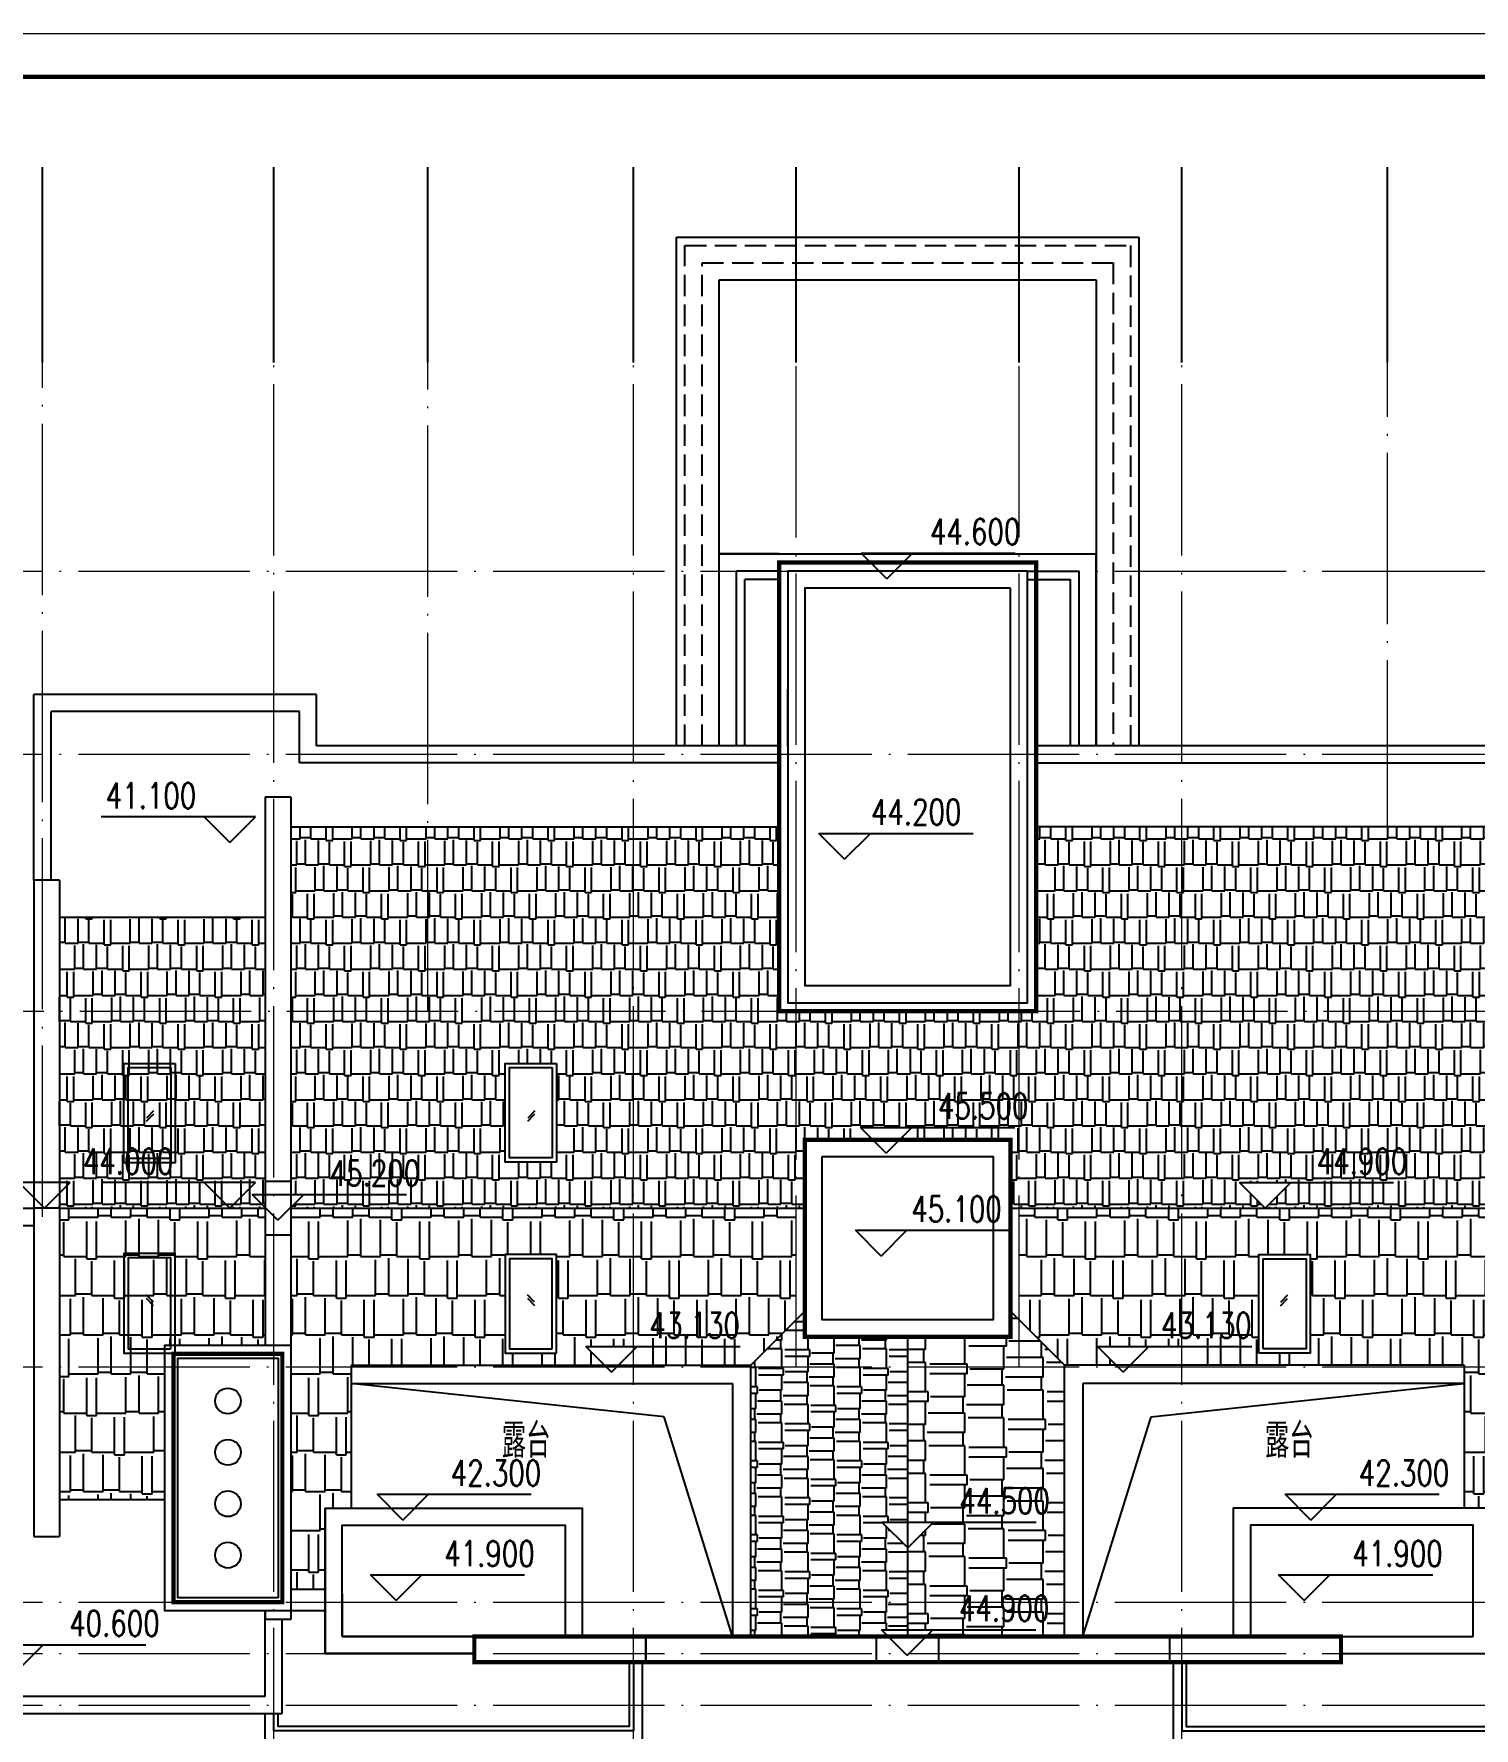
# Model space of a CAD drawing. Extents: x 1332633 to 1595679, y 264824 to 640777.
# Drawn here: x 1347932 to 1364744, y 412374 to 432155 of the extents above; entities that cross this region are included whole.
import ezdxf
from ezdxf.enums import TextEntityAlignment as Align

# ---------------------------------------------------------------- set-up
doc = ezdxf.new("R2010")
doc.units = 0
doc.header["$LTSCALE"] = 1000
doc.header["$MEASUREMENT"] = 0
doc.linetypes.add('DASH', pattern=[0.35, 0.25, -0.1])
doc.linetypes.add('DOTE', pattern=[2.4200000000000004, 2, -0.2, 0.02, -0.2])
doc.layers.get('0').update_dxf_attribs({"linetype": 'CONTINUOUS'})
for name, color, linetype, lineweight in [('_公共_图框', 4, 'CONTINUOUS', 5), ('DOTE', 1, 'DOTE', 13), ('PUB_TEXT', 7, 'CONTINUOUS', 13)]:
    doc.layers.add(name, color=color, linetype=linetype, lineweight=lineweight)
for name, color, linetype in [('A-Balcony(建筑阳台)', 32, 'CONTINUOUS'), ('A-Hz1(房间名称)', 4, 'CONTINUOUS'), ('A-Other(建筑其它)', 33, 'CONTINUOUS'), ('A-Wall(建筑墙)', 255, 'CONTINUOUS'), ('A-WALL_建筑墙_', 255, 'CONTINUOUS'), ('A-WINDOW(建筑门窗)', 4, 'CONTINUOUS'), ('A-建筑屋顶', 33, 'CONTINUOUS'), ('AXIS', 3, 'CONTINUOUS'), ('DIM_ELEV', 3, 'CONTINUOUS'), ('hatch', 251, 'CONTINUOUS')]:
    doc.layers.add(name, color=color, linetype=linetype)
doc.styles.add('_TCH_DIM', font='SIMPLEX', dxfattribs={"width": 0.8, "bigfont": 'HZTXT'})
doc.styles.add('SUNYAT1', font='3yromans.shx', dxfattribs={"width": 0.75, "bigfont": '3yhztxt.shx'})
doc.styles.add('图框文字', font='SIMKAI.TTF')
pattern_1 = [(90, (0, 0), (-457.1999999999999, 971.5500000000001), [228.6, -190.5, 266.7, -114.3, 342.9, -152.4]), (90, (-19.04999999999999, 228.6), (-457.1999999999999, 971.5500000000001), [190.5, -723.9000000000001, 152.4, -228.6]), (90, (28.57500000000004, 685.8), (-457.1999999999999, 971.5500000000001), [114.3, -1181.1]), (180, (0, 0), (-457.2, -323.85), [438.15, -1390.65]), (180, (1.399725062418977e-14, 228.6), (-457.2, -323.85), [428.625, -1400.175]), (180, (2.566162614434791e-14, 419.1), (-457.2, -323.85), [400.05, -1428.75]), (180, (28.57500000000004, 685.8), (-457.2, -323.85), [438.15, -1390.65]), (180, (28.57500000000005, 800.0999999999999), (-457.2, -323.85), [438.15, -1390.65]), (180, (6.998625312094886e-14, 1143), (-457.2, -323.85), [419.1, -1409.7])]
pattern_2 = [(90, (0, 0), (-304.8, 647.7), [152.4, -127, 177.8, -76.2, 228.6, -101.6]), (90, (-12.69999999999999, 152.4), (-304.8, 647.7), [127, -482.6, 101.6, -152.4]), (90, (19.05000000000003, 457.2), (-304.8, 647.7), [76.2, -787.4]), (180, (0, 0), (-304.8, -215.9), [292.1, -927.1000000000001]), (180, (9.331500416126516e-15, 152.4), (-304.8, -215.9), [285.75, -933.45]), (180, (1.710775076289861e-14, 279.4), (-304.8, -215.9), [266.7, -952.5]), (180, (19.05000000000003, 457.2), (-304.8, -215.9), [292.1, -927.1000000000001]), (180, (19.05000000000003, 533.4), (-304.8, -215.9), [292.1, -927.1000000000001]), (180, (4.665750208063257e-14, 762), (-304.8, -215.9), [279.4, -939.8])]
pattern_3 = [(0, (0, 0), (647.7, 304.8), [152.4, -127, 177.8, -76.2, 228.6, -101.6]), (0, (152.4, 12.7), (647.7, 304.8), [127, -482.6, 101.6, -152.4]), (0, (457.2, -19.05), (647.7, 304.8), [76.2, -787.4]), (90, (0, 0), (-215.9, 304.8), [292.1, -927.1000000000001]), (90, (152.4, 0), (-215.9, 304.8), [285.75, -933.45]), (90, (279.4, 0), (-215.9, 304.8), [266.7, -952.5]), (90, (457.2, -19.05), (-215.9, 304.8), [292.1, -927.1000000000001]), (90, (533.4, -19.05), (-215.9, 304.8), [292.1, -927.1000000000001]), (90, (762, 0), (-215.9, 304.8), [279.4, -939.8])]
pattern_4 = [(0, (0, 0), (971.5500000000001, 457.2), [228.6, -190.5, 266.7, -114.3, 342.9, -152.4]), (0, (228.6, 19.05), (971.5500000000001, 457.2), [190.5, -723.9000000000001, 152.4, -228.6]), (0, (685.8, -28.575), (971.5500000000001, 457.2), [114.3, -1181.1]), (90, (0, 0), (-323.85, 457.2), [438.15, -1390.65]), (90, (228.6, 0), (-323.85, 457.2), [428.625, -1400.175]), (90, (419.1, 0), (-323.85, 457.2), [400.05, -1428.75]), (90, (685.8, -28.575), (-323.85, 457.2), [438.15, -1390.65]), (90, (800.0999999999999, -28.575), (-323.85, 457.2), [438.15, -1390.65]), (90, (1143, 0), (-323.85, 457.2), [419.1, -1409.7])]

# ---------------------------------------------------------------- blocks, each defined once
blk = doc.blocks.new('vvxv')
at = {"layer": '_公共_图框'}
blk.add_lwpolyline([(-63000, 0), (0, 0), (0, 29700), (-63000, 29700)], close=True, dxfattribs=at)
at = {"layer": '_公共_图框', "const_width": 49.99999999999999}
blk.add_lwpolyline([(-61750, 500), (-500, 500), (-500, 29200), (-61750, 29200)], close=True, dxfattribs=at)
at = {"layer": '_公共_图框', "style": '图框文字'}
for tag, height, p in [('建设单位', 250, (-2500.000000000233, 19150)), ('合作单位', 250, (-2526.983488889644, 16841.60560540692)), ('项目名称', 250, (-2500.000000000233, 15150)), ('项目编号', 250, (-2500.000000000233, 13150)), ('建筑', 175, (-1300.000000000233, 2800)), ('方案深化', 175, (-1300.000000000233, 2450)), ('1:100', 175, (-1300.000000000233, 2100)), ('20090705', 175, (-1300.000000000233, 1750)), ('图号', 175, (-1300.000000000233, 1225))]:
    blk.add_attdef(tag, text='', height=height, dxfattribs=at).set_placement(p, align=Align.MIDDLE_CENTER)

msp = doc.modelspace()

# ---------------------------------------------------------------- hatches: boundary and pattern name
at = {"layer": 'hatch', "ltscale": 0.2}
h = msp.add_hatch(dxfattribs=at)
h.set_pattern_fill('AR-RSHKE,_O', color=256, scale=100)
h.set_pattern_definition(pattern_3)
h.paths.add_polyline_path([(1352532.292382771, 422896.3475515009), (1350932.292382967, 422896.3475515009), (1350932.292382967, 420743.5672021943), (1352532.292382771, 420743.5672021944)])
h = msp.add_hatch(dxfattribs=at)
h.set_pattern_fill('AR-RSHKE,_O', color=256, scale=100)
h.set_pattern_definition(pattern_3)
h.paths.add_polyline_path([(1354932.292382772, 422896.3475515009), (1352532.292382771, 422896.3475515008), (1352532.292382771, 420743.5672021943), (1354932.292382772, 420743.5672021944)])
h = msp.add_hatch(dxfattribs=at)
h.set_pattern_fill('AR-RSHKE,_O', color=256, scale=100)
h.set_pattern_definition(pattern_3)
h.paths.add_polyline_path([(1356632.292382963, 422896.3475515009), (1354932.292382772, 422896.3475515009), (1354932.292382771, 420743.5672021943), (1356632.292382963, 420743.5672021942)])
h = msp.add_hatch(dxfattribs=at)
h.set_pattern_fill('AR-RSHKE,_O', color=256, scale=100)
h.set_pattern_definition(pattern_3)
h.paths.add_polyline_path([(1361332.292382773, 422896.3475515009), (1359632.292382963, 422896.3475515009), (1359632.292382963, 420743.5672021943), (1361332.292382773, 420743.5672021943)])
h = msp.add_hatch(dxfattribs=at)
h.set_pattern_fill('AR-RSHKE,_O', color=256, scale=100)
h.set_pattern_definition(pattern_3)
h.paths.add_polyline_path([(1365532.292382774, 422416.4676501115), (1365032.29238291, 422896.3475515009), (1361332.292382773, 422896.347551501), (1361332.292382773, 420743.5672021942), (1365532.292382773, 420743.5672021942)])
h = msp.add_hatch(dxfattribs=at)
h.set_pattern_fill('AR-RSHKE,_O', color=256, scale=100)
h.set_pattern_definition(pattern_3)
h.paths.add_polyline_path([(1348232.292382964, 421843.1624013321), (1350632.292382967, 421843.1624013516), (1350632.292382967, 418443.5672021993), (1348232.292382964, 418443.5672021993)])
h = msp.add_hatch(dxfattribs=at)
h.set_pattern_fill('AR-RSHKE,_O', color=256, scale=100)
h.set_pattern_definition(pattern_3)
h.paths.add_polyline_path([(1354932.292382772, 420743.5672021942), (1350932.292382967, 420743.5672021942), (1350932.292382967, 418605.559207015), (1351081.555837702, 418605.559207015), (1350932.292382967, 418456.2957522798), (1350932.292382967, 418443.5672021993), (1354932.292382772, 418443.5672021993)])
h.paths.add_polyline_path([(1353432.292382966, 420135.4587133476), (1354032.292382966, 420135.4587133485), (1354032.292382966, 418982.7743607308), (1353432.292382966, 418982.7743607298)], flags=16)
h.paths.add_polyline_path([(1353482.292382966, 420085.4587133476), (1353982.292382966, 420085.4587133485), (1353982.292382966, 419032.7743607308), (1353482.292382966, 419032.7743607298)], flags=0)
h.paths.add_polyline_path([(1352553.727122606, 418863.182838727), (1353534.477122606, 418863.182838727), (1353534.477122606, 419309.432838727), (1352553.727122606, 419309.432838727)], flags=24)
h.paths.add_polyline_path([(1351311.180837702, 418631.1842070147), (1352569.264171036, 418631.1842070147), (1352569.264171036, 419077.4342070147), (1351311.180837702, 419077.4342070147)], flags=24)
h = msp.add_hatch(dxfattribs=at)
h.set_pattern_fill('AR-RSHKE,_O', color=256, scale=100)
h.set_pattern_definition(pattern_3)
h.paths.add_polyline_path([(1356832.292382771, 420743.5672021943), (1354932.292382772, 420743.5672021944), (1354932.292382772, 418443.5672021993), (1356832.292382771, 418443.5672021993)])
h = msp.add_hatch(dxfattribs=at)
h.set_pattern_fill('AR-RSHKE,_O', color=256, scale=100)
h.set_pattern_definition(pattern_3)
h.paths.add_polyline_path([(1359432.292382773, 420743.5672021943), (1356832.292382771, 420743.5672021944), (1356832.292382771, 418443.5672021993), (1356931.558873207, 418443.5672021992), (1356931.558873207, 419243.5672021972), (1357726.713301954, 419243.5672021972), (1357582.141184071, 419388.1393200797), (1358182.141184071, 419388.1393200796), (1358037.569066189, 419243.5672021972), (1359332.292382939, 419243.5672021972), (1359332.292382939, 418443.5672021993), (1359432.292382773, 418443.5672021992)])
h = msp.add_hatch(dxfattribs=at)
h.set_pattern_fill('AR-RSHKE,_O', color=256, scale=100)
h.set_pattern_definition(pattern_3)
h.paths.add_polyline_path([(1361332.292382773, 420743.5672021942), (1359432.292382773, 420743.5672021942), (1359432.292382773, 418443.5672021993), (1361332.292382773, 418443.5672021993)])
h = msp.add_hatch(dxfattribs=at)
h.set_pattern_fill('AR-RSHKE,_O', color=256, scale=100)
h.set_pattern_definition(pattern_3)
h.paths.add_polyline_path([(1365532.292382773, 420743.5672021942), (1361332.292382773, 420743.5672021943), (1361332.292382773, 418443.5672021993), (1362303.919941366, 418443.5672021993), (1362003.919941366, 418743.5672021993), (1362603.919941365, 418743.5672021993), (1362303.919941366, 418443.5672021993), (1365532.292382774, 418443.5672021993)])
h.paths.add_polyline_path([(1364011.514929332, 418863.182838727), (1364992.264929332, 418863.182838727), (1364992.264929332, 419309.432838727), (1364011.514929332, 419309.432838727)], flags=24)
h.paths.add_polyline_path([(1362833.544941365, 418769.192202199), (1364091.628274699, 418769.192202199), (1364091.628274699, 419215.442202199), (1362833.544941365, 419215.442202199)], flags=24)
h = msp.add_hatch(dxfattribs=at)
h.set_pattern_fill('AR-RSHKE,_O', color=256, scale=100)
h.set_pattern_definition(pattern_3)
h.paths.add_polyline_path([(1358411.766184071, 419413.7643200796), (1359669.849517404, 419413.7643200796), (1359669.849517404, 419860.0143200796), (1358411.766184071, 419860.0143200796)], flags=9)
h = msp.add_hatch(dxfattribs=at)
h.set_pattern_fill('AR-RSHKE,_O', color=256, scale=150)
h.set_pattern_definition(pattern_4)
h.paths.add_polyline_path([(1348232.292382963, 418443.5672021993), (1350632.292382967, 418443.5672021993), (1350632.292382967, 416843.5672016819), (1349462.446910957, 416843.5672016819), (1349462.446910957, 415043.9720030637), (1348232.292382964, 415043.9720030637)])
h = msp.add_hatch(dxfattribs=at)
h.set_pattern_fill('AR-RSHKE,_O', color=256, scale=150)
h.set_pattern_definition(pattern_4)
h.paths.add_polyline_path([(1354932.292382772, 418443.5672021993), (1350932.292382967, 418443.5672021993), (1350932.292382967, 416593.5672021988), (1351635.117054071, 416593.5672021988), (1351635.117054071, 416611.0222760462), (1354592.687469693, 416611.0222760462), (1354374.985558556, 416828.7241871834), (1354932.292382772, 416828.7241871828)])
h.paths.add_polyline_path([(1354032.292382966, 416751.67569105), (1353432.292382966, 416751.6756910509), (1353432.292382966, 417904.3600436687), (1354032.292382966, 417904.3600436677)], flags=16)
h.paths.add_polyline_path([(1353982.292382966, 416801.67569105), (1353482.292382966, 416801.6756910509), (1353482.292382966, 417854.3600436687), (1353982.292382966, 417854.3600436677)], flags=0)
h.paths.add_polyline_path([(1352553.727122606, 417769.2207687679), (1353534.477122606, 417769.2207687679), (1353534.477122606, 418215.4707687679), (1352553.727122606, 418215.4707687679)], flags=24)
h = msp.add_hatch(dxfattribs=at)
h.set_pattern_fill('AR-RSHKE,_O', color=256, scale=150)
h.set_pattern_definition(pattern_4)
h.paths.add_polyline_path([(1356832.292382771, 418443.5672021993), (1354932.292382772, 418443.5672021993), (1354932.292382772, 416828.7241871828), (1354974.985558556, 416828.7241871828), (1354932.292382772, 416786.0310113983), (1354932.292382772, 416611.0222760462), (1356299.752382918, 416611.0222760461), (1356832.292382771, 417143.5622758995)])
h.paths.add_polyline_path([(1355043.451316911, 416854.3491871817), (1356258.867983578, 416854.3491871817), (1356258.867983578, 417300.5991871817), (1355043.451316911, 417300.5991871817)], flags=24)
h = msp.add_hatch(dxfattribs=at)
h.set_pattern_fill('AR-RSHKE,_O', color=256, scale=150)
h.set_pattern_definition(pattern_4)
h.paths.add_polyline_path([(1361332.292382773, 418443.5672021993), (1359432.292382773, 418443.5672021991), (1359432.292382773, 417142.8287665008), (1359964.098873228, 416611.0222760462), (1360565.677852598, 416611.0222760462), (1360347.97594146, 416828.7241871834), (1361332.292382773, 416828.7241871823)])
h = msp.add_hatch(dxfattribs=at)
h.set_pattern_fill('AR-RSHKE,_O', color=256, scale=150)
h.set_pattern_definition(pattern_4)
h.paths.add_polyline_path([(1365532.292382774, 418443.5672021993), (1361332.292382773, 418443.5672021993), (1361332.292382773, 416611.0222760463), (1364628.734202075, 416611.0222760462), (1364628.741880522, 416593.567202199), (1365532.292382773, 416593.5672021989)])
h.paths.add_polyline_path([(1362832.292382967, 417904.3600436686), (1362832.292382967, 416751.6756910509), (1362232.292382967, 416751.67569105), (1362232.292382967, 417904.3600436677)], flags=16)
h.paths.add_polyline_path([(1362782.292382967, 417854.3600436687), (1362782.292382967, 416801.6756910509), (1362282.292382967, 416801.67569105), (1362282.292382967, 417854.3600436678)], flags=0)
h.paths.add_polyline_path([(1364011.514929332, 417769.2207687679), (1364992.264929332, 417769.2207687679), (1364992.264929332, 418215.4707687679), (1364011.514929332, 418215.4707687679)], flags=24)
h = msp.add_hatch(dxfattribs=at)
h.set_pattern_fill('AR-RSHKE,_O', color=256, scale=100, angle=90)
h.set_pattern_definition(pattern_2)
h.paths.add_polyline_path([(1358132.292382918, 416943.5672021943), (1356931.558873207, 416943.5672021943), (1356931.558873207, 417242.8287663356), (1356832.292382771, 417143.5622758997), (1356832.292382771, 416593.5672021988), (1358132.292382918, 416593.5672021988)])
h = msp.add_hatch(dxfattribs=at)
h.set_pattern_fill('AR-RSHKE,_O', color=256, scale=150, angle=90)
h.set_pattern_definition(pattern_1)
h.paths.add_polyline_path([(1359432.292382773, 417142.828766501), (1359332.292382938, 417242.8287663355), (1359332.292382938, 416943.5672021943), (1358132.292382918, 416943.5672021944), (1358132.292382918, 416593.5672021988), (1359432.292382773, 416593.5672021988)])
h = msp.add_hatch(dxfattribs=at)
h.set_pattern_fill('AR-RSHKE,_O', color=256, scale=150)
h.set_pattern_definition(pattern_4)
h.paths.add_polyline_path([(1361016.441699816, 416854.3491871817), (1362231.858366483, 416854.3491871817), (1362231.858366483, 417300.5991871817), (1361016.441699816, 417300.5991871817)], flags=9)
h = msp.add_hatch(dxfattribs=at)
h.set_pattern_fill('AR-RSHKE,_O', color=256, scale=100, angle=90)
h.set_pattern_definition(pattern_2)
h.paths.add_polyline_path([(1356832.292382771, 417143.5622758996), (1356299.752382918, 416611.0222760463), (1356299.752382918, 416593.5672021988), (1356832.292382771, 416593.5672021988)])
h = msp.add_hatch(dxfattribs=at)
h.set_pattern_fill('AR-RSHKE,_O', color=256, scale=150, angle=90)
h.set_pattern_definition(pattern_1)
h.paths.add_polyline_path([(1359432.292382773, 417142.8287665007), (1359432.292382773, 416593.5672021987), (1359964.098873227, 416593.5672021987), (1359964.098873228, 416611.0222760462)])
h = msp.add_hatch(dxfattribs=at)
h.set_pattern_fill('AR-RSHKE,_O', color=256, scale=150)
h.set_pattern_definition(pattern_4)
h.paths.add_polyline_path([(1351635.117054071, 416398.3294820178), (1351634.383544381, 416398.4073486403), (1351635.117054071, 416398.4073486403), (1351635.117054071, 416593.5672021989), (1350932.292382967, 416593.5672021989), (1350932.292382967, 413990.7868528988), (1351332.2909018, 413990.7868528988), (1351332.290901799, 414943.5672011019), (1351635.117054071, 414943.5672011019)])
h = msp.add_hatch(dxfattribs=at)
h.set_pattern_fill('AR-RSHKE,_O', color=256, scale=100, angle=90)
h.set_pattern_definition(pattern_2)
h.paths.add_polyline_path([(1358132.292382918, 414478.7263784449), (1357832.292382916, 414778.7263784446), (1358132.292382918, 414778.7263784453), (1358132.292382918, 416593.567202199), (1356299.752382918, 416593.5672021989), (1356299.752382918, 413843.5672021987), (1358132.292382918, 413843.5672021987)])
h.paths.add_polyline_path([(1357086.244349324, 415406.3482326336), (1358066.994349324, 415406.3482326336), (1358066.994349324, 415852.5982326336), (1357086.244349324, 415852.5982326336)], flags=24)
h = msp.add_hatch(dxfattribs=at)
h.set_pattern_fill('AR-RSHKE,_O', color=256, scale=150, angle=90)
h.set_pattern_definition(pattern_1)
h.paths.add_polyline_path([(1359964.098873228, 416593.5672021988), (1358132.292382918, 416593.5672021988), (1358132.292382918, 414778.7263784454), (1358432.292382916, 414778.7263784462), (1358132.292382918, 414478.7263784466), (1358132.292382918, 413843.5672021987), (1359964.098873227, 413843.5672021987)])
h.paths.add_polyline_path([(1358197.590416512, 415406.3482326336), (1359178.340416512, 415406.3482326336), (1359178.340416512, 415852.5982326336), (1358197.590416512, 415852.5982326336)], flags=24)
h.paths.add_polyline_path([(1358661.917382916, 414804.3513784467), (1359920.000716249, 414804.3513784497), (1359920.000716248, 415250.6013784497), (1358661.917382914, 415250.6013784467)], flags=24)
h = msp.add_hatch(dxfattribs=at)
h.set_pattern_fill('AR-RSHKE,_O', color=256, scale=150)
h.set_pattern_definition(pattern_4)
h.paths.add_polyline_path([(1365532.292382773, 416593.5672021988), (1364628.741880522, 416593.5672021989), (1364629.467711765, 414943.5672011024), (1364932.293864035, 414943.5672011023), (1364932.293864035, 413943.5672014074), (1365432.293860419, 413943.5672022066), (1365432.293860419, 415751.188386297), (1365532.292382773, 415751.188386297)])
h = msp.add_hatch(dxfattribs=at)
h.set_pattern_fill('AR-RSHKE,_O', color=256, scale=100, angle=90)
h.set_pattern_definition(pattern_2)
h.paths.add_polyline_path([(1358132.292382918, 413843.5672021987), (1356299.752382918, 413843.5672021987), (1356299.752382918, 413443.5672022155), (1357905.98986502, 413443.5672022155), (1357826.409167793, 413523.1478994428), (1358132.292382918, 413523.1478994435)])
h = msp.add_hatch(dxfattribs=at)
h.set_pattern_fill('AR-RSHKE,_O', color=256, scale=150, angle=90)
h.set_pattern_definition(pattern_1)
h.paths.add_polyline_path([(1359964.098873228, 413843.5672021987), (1358132.292382918, 413843.5672021987), (1358132.292382918, 413523.1478994434), (1358426.409167793, 413523.147899444), (1358346.828470565, 413443.5672022155), (1359964.098873227, 413443.5672022155)])
h = msp.add_hatch(dxfattribs=at)
h.set_pattern_fill('AR-RSHKE,_O', color=256, scale=150, angle=90)
h.set_pattern_definition(pattern_1)
h.paths.add_polyline_path([(1358656.034167793, 413548.7728994445), (1359914.117501126, 413548.7728994469), (1359914.117501126, 413995.0228994469), (1358656.034167792, 413995.0228994445)], flags=9)

# ---------------------------------------------------------------- linework, layer by layer
at = {"const_width": 49.99999999999999}
msp.add_lwpolyline([(1359632.292382963, 425983.8391393877), (1356632.292382962, 425983.8391393877), (1356632.292382963, 420743.5672021967), (1359632.292382963, 420743.5672021967)], close=True, dxfattribs=at)
for points in [[(1359532.292382963, 425883.8391393877), (1356732.292382962, 425883.8391393877), (1356732.292382963, 420843.5672021967), (1359532.292382963, 420843.5672021967)], [(1359332.292382963, 425683.8391393877), (1356932.292382962, 425683.8391393877), (1356932.292382963, 421043.5672021967), (1359332.292382963, 421043.5672021967)]]:
    msp.add_lwpolyline(points, close=True)
at = {"layer": 'A-Balcony(建筑阳台)', "linetype": 'DASH'}
for p, q in [((1355532.292383024, 423843.567202189, 1.346645375378789e-08), (1355532.292383024, 429682.8391394215, 1.346645375378789e-08)), ((1355532.292383024, 429682.8391394215, 1.346645375378789e-08), (1360732.292383024, 429682.8391394215, 1.58212973430268e-08)), ((1360732.292383024, 429682.8391394215, 1.346645375378774e-08), (1360732.292383025, 423843.567202189, 1.346645375378751e-08)), ((1355732.292383024, 429482.8391394215, 1.582129734302849e-08), (1360532.292383024, 429482.8391394215, 1.582129734302849e-08)), ((1355732.292383024, 423843.5672021885, 1.34664537537906e-08), (1355732.292383024, 429482.8391394215, 1.338293788097457e-08)), ((1360532.292383024, 429482.8391394215, 1.58212973430268e-08), (1360532.292383025, 423843.567202189, 1.323735091412444e-08))]:
    msp.add_line(p, q, dxfattribs=at)
at = {"layer": 'A-Balcony(建筑阳台)'}
for p, q in [((1355932.292383024, 426082.8391393824, 1.346645375378795e-08), (1355932.292383023, 429282.8391394215, 1.381798346015304e-08)), ((1355932.292383023, 429282.8391394215, 1.582129734302849e-08), (1360332.292383024, 429282.8391394215, 1.582129734302849e-08)), ((1360332.292383024, 429282.8391394215, 1.582129734302849e-08), (1360332.292383026, 423843.567202189, 1.585018875390246e-08)), ((1355932.292382966, 426083.8391393877), (1360332.292382958, 426083.8391393877)), ((1355932.292382964, 423843.5672021939), (1355932.292382966, 426083.8391393877)), ((1355932.292382895, 426083.8391393877), (1360332.292382888, 426083.8391393877)), ((1355932.292382894, 423843.5672021939), (1355932.292382895, 426083.8391393877)), ((1360332.29238296, 423843.5672021944), (1360332.292382958, 426083.8391393877)), ((1360332.292382889, 423843.5672021944), (1360332.292382888, 426083.8391393877)), ((1356632.292382962, 425883.8391393877), (1356132.292382965, 425883.8391393877)), ((1356132.292382964, 423843.5672021939), (1356132.292382965, 425883.8391393877)), ((1356132.292382894, 423843.5672021939), (1356132.292382895, 425883.8391393877)), ((1359532.292382892, 425883.8391393877), (1360132.292382889, 425883.8391393877)), ((1359632.292382963, 425883.8391393877), (1360132.292382959, 425883.8391393877)), ((1360132.29238296, 423843.5672021953), (1360132.292382959, 425883.8391393877)), ((1360132.29238289, 423843.5672021953), (1360132.292382888, 425883.8391393877)), ((1356632.292382962, 425783.8391393877), (1356232.292382965, 425783.8391393877)), ((1356232.292382964, 423843.5672021941), (1356232.292382965, 425783.8391393877)), ((1356232.292382893, 423843.5672021941), (1356232.292382895, 425783.8391393877)), ((1359532.292382892, 425783.8391393877), (1360032.292382888, 425783.8391393877)), ((1359632.292382963, 425783.8391393877), (1360032.292382959, 425783.8391393877)), ((1360032.29238296, 423843.5672021951), (1360032.292382959, 425783.8391393877)), ((1360032.29238289, 423843.5672021951), (1360032.292382888, 425783.8391393877))]:
    msp.add_line(p, q, dxfattribs=at)
msp.add_lwpolyline([(1350782.292382968, 413893.5672016819), (1349612.446910957, 413893.5672016819), (1349612.446910957, 416693.5672016828), (1350782.292382968, 416693.5672016828)], close=True, dxfattribs=at)
for points in [[(1355032.292382965, 413143.5672022018), (1355032.292382965, 412143.5672022018), (1350632.292382966, 412143.567202199), (1350632.292382967, 412543.5672021999)], [(1354932.292382966, 413143.5672022027), (1354932.292382965, 412343.567202199), (1350732.290899978, 412343.5672021972), (1350732.290899978, 412543.5672021999)], [(1354882.292382966, 413143.5672022027), (1354882.292382965, 412393.567202199), (1350782.290899978, 412393.5672021972), (1350782.290899978, 412543.5672021999)], [(1361232.292382911, 413143.5672022013), (1361232.292382911, 412143.5672022018), (1365632.29238291, 412143.567202199), (1365632.29238291, 413043.5672021435)], [(1361332.292382911, 413143.5672022023), (1361332.292382911, 412343.567202199), (1365532.293865899, 412343.5672021972), (1365532.293865899, 412543.5672021999)], [(1361382.292382911, 413143.5672022023), (1361382.292382911, 412393.567202199), (1365482.293865899, 412393.5672021972), (1365482.293865899, 413043.5672021435)]]:
    msp.add_lwpolyline(points, dxfattribs=at)
for centre in [(1350197.369646962, 416193.5672016821), (1350197.369646962, 415593.5672016821), (1350197.369646962, 414993.5672016811), (1350197.369646962, 414393.5672016811)]:
    msp.add_circle(centre, 150, dxfattribs=at)
at = {"layer": 'A-Other(建筑其它)'}
for p, q in [((1355432.292383024, 423843.567202189, 1.346645375378789e-08), (1355432.292383024, 429782.8391394215, 1.346645375378789e-08)), ((1355432.292383024, 429782.8391394215, 1.582129734302849e-08), (1360832.292383024, 429782.8391394215, 1.582129734303019e-08)), ((1360832.292383024, 429782.8391394215, 1.582129734303019e-08), (1360832.292383025, 423843.567202189, 1.32499869530448e-08))]:
    msp.add_line(p, q, dxfattribs=at)
at = {"layer": 'A-Wall(建筑墙)'}
for p, q in [((1356632.292382963, 426083.8391393877), (1355932.29238297, 426083.8391393877)), ((1356732.292382969, 423843.5672021948), (1356732.292382969, 424503.5672021944, -1.490475491786665e-09)), ((1351232.292382966, 424443.567202199), (1347932.29238296, 424443.567202199)), ((1351232.292382966, 423843.5672021944), (1351232.292382966, 424443.567202199)), ((1351032.292382966, 423643.5672021944), (1351032.292382967, 424243.567202199)), ((1365032.29238291, 423843.567202199), (1359632.292382963, 423843.567202199)), ((1350832.290898719, 412543.5672021927), (1350832.29090103, 413643.5672021955)), ((1353073.92492586, 413443.5672021848), (1363190.659839976, 413443.5672022155)), ((1353073.92492586, 413143.5672021848), (1363190.659839976, 413143.5672022155)), ((1347032.292382966, 412543.5672021999), (1350832.290898719, 412543.5672021927))]:
    msp.add_line(p, q, dxfattribs=at)
at = {"layer": 'A-WALL_建筑墙_'}
for p, q in [((1347932.292382964, 422275.0293632243), (1347932.292382961, 424443.567202199)), ((1348132.292382963, 422275.0293632243), (1348132.29238296, 424243.567202199)), ((1351032.292382967, 424243.567202199), (1348132.29238296, 424243.567202199)), ((1356632.292382962, 423843.5672021941), (1351232.292382966, 423843.5672021944)), ((1356632.292382962, 423643.5672021944), (1351032.292382966, 423643.5672021944)), ((1356732.292382966, 423643.5672021944), (1356732.292382966, 420843.5672021972, -1.490475491783886e-09)), ((1359632.292382963, 423643.5672021944), (1365032.29238291, 423643.5672021944)), ((1357598.04245953, 419243.5672021972), (1356931.558873207, 419243.5672021972)), ((1347032.292382966, 418443.5672021953), (1347932.292382964, 418443.5672021953)), ((1347232.292382965, 418243.5672021944), (1347932.292382964, 418243.5672021946)), ((1351332.290901803, 414943.5672011077), (1351332.2909018, 413243.5672011073)), ((1351332.290901803, 414943.5672011077), (1354332.290901802, 414943.5672011019)), ((1354332.290901802, 414943.5672011019), (1354332.2909018, 413443.5672021888)), ((1364932.293864032, 414943.5672011082), (1361932.293864033, 414943.5672011022)), ((1351532.290901801, 413943.5672011119), (1351532.2909018, 413443.5672011077)), ((1354132.290901801, 413943.5672033478), (1354132.2909018, 413443.5672011024)), ((1351532.2909018, 413443.5672011077), (1354132.2909018, 413443.5672011024)), ((1351332.2909018, 413243.5672011075), (1353073.92492586, 413243.5672011042))]:
    msp.add_line(p, q, dxfattribs=at)
at = {"layer": 'A-WALL_建筑墙_', "ltscale": 0.2}
for p, q in [((1350932.292382967, 423243.5672022032, -5.597264878697393e-09), (1350632.292382966, 423243.567202203)), ((1350632.292382967, 423243.5672022032, -5.597264878699087e-09), (1350632.292382967, 416843.5672016819, -5.596006103605864e-09)), ((1350932.292382967, 423243.5672022032, -5.597264878699087e-09), (1350932.292382967, 413643.5672021955, -5.595376716059405e-09)), ((1350932.292382967, 422896.3475515009, -5.597823674234457e-09), (1356632.292382963, 422896.3475515009, -5.597823674234457e-09)), ((1350932.292382967, 422896.3475515009, -5.597823674234457e-09), (1356632.292382963, 422896.3475515009, -5.597823674234457e-09)), ((1350932.292382967, 422896.3475515009, -5.597823674234457e-09), (1356632.292382963, 422896.3475515009, -5.597823674234457e-09)), ((1365032.29238291, 422896.3475515009, -5.597823674234457e-09), (1359632.292382963, 422896.3475515009, -5.597823674234457e-09)), ((1347932.292382964, 422275.0293632243, -5.596952180077784e-09), (1347932.292382964, 414612.1050411761)), ((1348232.292382964, 422275.0293632243), (1347932.292382962, 422275.0293632243, 5.597264878691165e-09)), ((1348232.292382964, 422275.0293632243), (1348232.292382964, 414612.1050411761)), ((1348232.292382964, 421843.1624013321), (1350632.292382966, 421843.1624013516)), ((1350932.292382967, 418754.2262963366, -5.596381898929576e-09), (1350632.292382967, 418754.2262963366, -5.596381898929576e-09)), ((1348232.292382964, 418443.5672021993, -2.876708627482507e-09), (1347932.292382964, 418443.5672021993, -5.596320797377959e-09)), ((1348232.292382964, 418443.5672021993, -5.597001734754942e-09), (1350632.292382966, 418443.5672021993, -5.597001734754942e-09)), ((1350932.292382967, 418443.5672021993, -5.597001734754942e-09), (1356931.558873207, 418443.5672021993, -5.597001734754942e-09)), ((1359332.292382938, 418443.5672021993, -5.597001734754942e-09), (1369132.292382843, 418443.5672021993, -5.597001734754942e-09)), ((1350632.292382967, 418132.9081080621, -5.596378671375854e-09), (1350932.292382967, 418132.9081080621, -5.596378671375854e-09)), ((1356931.558873207, 417242.8287663353), (1356299.752382918, 416611.0222760462)), ((1359332.292382939, 417242.8287663353), (1359964.098873228, 416611.0222760462)), ((1358132.292382918, 413443.5672022155), (1358132.292382918, 416943.5672021944)), ((1351635.117054071, 416611.0222760462, 1.908663827903084e-08), (1351635.117054071, 414943.5672011019)), ((1351635.117054071, 416611.0222760462, 1.908663827903084e-08), (1356299.752382918, 416611.0222760462, 1.422374143237755e-08)), ((1356299.752382918, 413443.5672022155), (1356299.752382918, 416611.0222760462)), ((1359964.098873228, 413443.5672022155), (1359964.098873228, 416611.0222760462)), ((1364628.734202075, 416611.0222760462, 1.908663827903084e-08), (1359964.098873228, 416611.0222760462, 1.422374143237755e-08)), ((1364628.734202075, 416611.0222760462, 1.908663827903084e-08), (1364629.467711765, 414943.5672011019)), ((1351635.117054071, 416398.4073486403, -1.364777874653128e-09), (1356087.142382917, 416398.4073486403, -1.364777874653128e-09)), ((1356087.142382917, 416398.4073486403), (1356087.142382917, 413443.5672022155, -1.908663827899018e-08)), ((1364628.734202075, 416398.4073486403, -1.364777874653128e-09), (1360176.708873228, 416398.4073486403, -1.364777874653128e-09)), ((1360176.708873228, 416398.4073486403), (1360176.708873228, 413443.5672022155, -1.908663827899018e-08)), ((1348232.292382964, 415043.9720030637), (1349462.446910957, 415043.9720030637)), ((1347932.292382964, 414612.1050411761), (1348232.292382964, 414612.1050411761)), ((1351332.2909018, 413990.7868528988, -5.597823674234457e-09), (1350931.19200085, 413990.7868528988, -5.597823674234457e-09)), ((1351332.2909018, 413990.7868528988, -5.597823674234457e-09), (1350931.19200085, 413990.7868528988, -5.597823674234457e-09)), ((1350632.292382966, 412743.567202199), (1350632.292382966, 413743.5672022046)), ((1350632.292382967, 413743.5672016819, -5.595396384420134e-09), (1350632.292382967, 413643.5672021955, -5.595376716059405e-09)), ((1350932.292382967, 413643.5672021955, -5.596483605428273e-09), (1350632.292382966, 413643.5672021955, -5.596483605428273e-09)), ((1351332.2909018, 413743.5672016819), (1350932.292382967, 413743.5672016819)), ((1353073.92492586, 413143.5672021848), (1353073.92492586, 413443.5672021848)), ((1355077.477957238, 413443.5672021909), (1355077.477957238, 413443.5672022155)), ((1355077.477957238, 413143.5672021848), (1355077.477957238, 413443.5672022155)), ((1355077.477957238, 413443.5672022155), (1355077.477957238, 413143.5672021848)), ((1357769.856773106, 413143.5672021848), (1357769.856773106, 413443.5672022155)), ((1358494.72799283, 413143.5672021848), (1358494.72799283, 413443.5672022155)), ((1361187.106808697, 413443.5672022155), (1361187.106808697, 413143.5672021848)), ((1363190.659839976, 413143.5672022155), (1363190.659839976, 413443.5672022155)), ((1350632.292382966, 412743.567202199), (1347232.292382966, 412743.567202199))]:
    msp.add_line(p, q, dxfattribs=at)
at = {"layer": 'A-WALL_建筑墙_', "ltscale": 0.2, "const_width": 50}
for points in [[(1356931.558873207, 419243.5672021972), (1356931.558873207, 416943.5672021944), (1359332.292382938, 416943.5672021944), (1359332.292382938, 419243.5672021972)], [(1350832.292382967, 413843.5672016819), (1349562.446910957, 413843.5672016819), (1349562.446910957, 416743.5672016819), (1350832.292382967, 416743.5672016819)], [(1363190.659839976, 413443.5672022155), (1363190.659839976, 413143.5672021848), (1353073.92492586, 413143.5672021848), (1353073.92492586, 413443.5672022155)]]:
    msp.add_lwpolyline(points, close=True, dxfattribs=at)
at = {"layer": 'A-WALL_建筑墙_', "ltscale": 0.2}
for points in [[(1357131.558873208, 419043.5672021962), (1357131.558873208, 417143.5672021953), (1359132.292382937, 417143.5672021953), (1359132.292382937, 419043.5672021962)], [(1351532.2909018, 413443.5672011075), (1351532.2909018, 414743.5672011019), (1354132.290901802, 414743.5672011019), (1354132.290901802, 413443.5672011075)], [(1364732.293864036, 413443.567201108), (1364732.293864036, 414743.5672011024), (1362132.293864033, 414743.5672011024), (1362132.293864033, 413443.567201108)]]:
    msp.add_lwpolyline(points, close=True, dxfattribs=at)
for points in [[(1353073.92492586, 413243.5672011075), (1351332.2909018, 413243.5672011075), (1351332.2909018, 414943.5672011019), (1354332.290901802, 414943.5672011019), (1354332.290901802, 413443.5672022155)], [(1363190.659839976, 413243.567201108), (1364932.293864036, 413243.567201108), (1364932.293864036, 414943.5672011024), (1361932.293864033, 414943.5672011022), (1361932.293864033, 413443.5672022158)]]:
    msp.add_lwpolyline(points, dxfattribs=at)
at = {"layer": 'A-WINDOW(建筑门窗)'}
for p, q in [((1349330.328692781, 419581.3865478481), (1349246.90710454, 419496.5626701093)), ((1353780.328692782, 419581.3865478481), (1353696.907104541, 419496.5626701093)), ((1349327.425868695, 419540.438760865), (1349244.004280454, 419455.6148831272)), ((1353777.425868696, 419540.438760865), (1353694.004280455, 419455.6148831272)), ((1349327.425868695, 417346.6956435335), (1349244.004280454, 417431.5195212713)), ((1349330.328692781, 417305.7478565504), (1349246.90710454, 417390.5717342892)), ((1353777.425868696, 417346.6956435335), (1353694.004280455, 417431.5195212713)), ((1353780.328692782, 417305.7478565504), (1353696.907104541, 417390.5717342892)), ((1362484.256073151, 417305.7478565504), (1362567.677661392, 417390.5717342892)), ((1362487.158897237, 417346.6956435335), (1362570.580485479, 417431.5195212713))]:
    msp.add_line(p, q, dxfattribs=at)
for points in [[(1349582.292382965, 420135.4587133485), (1349582.292382965, 418973.3976004631), (1348982.292382965, 418973.3976004622), (1348982.292382965, 420135.4587133476)], [(1349532.292382965, 420085.4587133485), (1349532.292382965, 419023.3976004631), (1349032.292382965, 419023.3976004622), (1349032.292382965, 420085.4587133476)], [(1354032.292382966, 420135.4587133485), (1354032.292382966, 418982.7743607308), (1353432.292382966, 418982.7743607298), (1353432.292382966, 420135.4587133476)], [(1353982.292382966, 420085.4587133485), (1353982.292382966, 419032.7743607308), (1353482.292382966, 419032.7743607298), (1353482.292382966, 420085.4587133476)], [(1349582.292382965, 416751.67569105), (1349582.292382965, 417913.7368039354), (1348982.292382965, 417913.7368039363), (1348982.292382965, 416751.6756910509)], [(1349532.292382965, 416801.67569105), (1349532.292382965, 417863.7368039354), (1349032.292382965, 417863.7368039363), (1349032.292382965, 416801.6756910509)], [(1354032.292382966, 416751.67569105), (1354032.292382966, 417904.3600436677), (1353432.292382966, 417904.3600436687), (1353432.292382966, 416751.6756910509)], [(1353982.292382966, 416801.67569105), (1353982.292382966, 417854.3600436677), (1353482.292382966, 417854.3600436687), (1353482.292382966, 416801.6756910509)], [(1362232.292382967, 416751.67569105), (1362232.292382967, 417904.3600436677), (1362832.292382967, 417904.3600436687), (1362832.292382967, 416751.6756910509)], [(1362282.292382967, 416801.67569105), (1362282.292382967, 417854.3600436677), (1362782.292382967, 417854.3600436687), (1362782.292382967, 416801.6756910509)]]:
    msp.add_lwpolyline(points, close=True, dxfattribs=at)
at = {"layer": 'A-建筑屋顶', "ltscale": 0.2}
for p, q in [((1355289.84648319, 416010.3571888236), (1351634.383544381, 416398.4073486403, -1.364777874653128e-09)), ((1360974.004772955, 416010.3571888236), (1364619.388671429, 416398.4073486403, -1.364777874653128e-09)), ((1356087.142382917, 413443.5672022155, -1.908663827899018e-08), (1355289.84648319, 416010.3571888236)), ((1360176.708873228, 413443.5672022155, -1.908663827899018e-08), (1360974.004772955, 416010.3571888236)), ((1351332.2909018, 413990.7868528988, -5.597823674234457e-09), (1350931.19200085, 413990.7868528988, -5.597823674234457e-09)), ((1350632.292382966, 413643.5672021955), (1350632.292382966, 413743.5672022046))]:
    msp.add_line(p, q, dxfattribs=at)
msp.add_lwpolyline([(1350932.292382967, 413743.5672016819), (1349462.446910957, 413743.5672016819), (1349462.446910957, 416843.5672016819), (1350932.292382967, 416843.5672016819)], close=True, dxfattribs=at)
at = {"layer": 'AXIS'}
for p, q in [((1348032.292382841, 428317.1232469538), (1348032.292382841, 430599.5808122635)), ((1350732.292382843, 428317.1232469538), (1350732.292382843, 430599.5808122635)), ((1352532.292382842, 428317.1232469538), (1352532.292382842, 430599.5808122635)), ((1354932.292382843, 428317.1232469538), (1354932.292382843, 430599.5808122635)), ((1356832.292382842, 428317.1232469538), (1356832.292382842, 430599.5808122635)), ((1359432.292382844, 428317.1232469538), (1359432.292382844, 430599.5808122635)), ((1361332.292382844, 428317.1232469538), (1361332.292382844, 430599.5808122635)), ((1363732.292382846, 428317.1232469538), (1363732.292382846, 430599.5808122635))]:
    msp.add_line(p, q, dxfattribs=at)
at = {"layer": 'DIM_ELEV'}
for p, q in [((1357887.719654792, 425793.8082827961), (1357587.719654792, 426093.8082827961)), ((1357587.719654792, 426093.8082827961), (1359387.719654792, 426093.8082827961)), ((1357887.719654792, 425793.8082827961), (1358187.719654792, 426093.8082827961)), ((1350518.073013992, 423012.7217902837, -5.597001734754942e-09), (1348718.073013992, 423012.7217902837, -5.597001734754942e-09)), ((1350218.073013992, 422712.7217902837, -5.597001734754942e-09), (1349918.073013992, 423012.7217902837, -5.597001734754942e-09)), ((1350218.073013992, 422712.7217902837, -5.597001734754942e-09), (1350518.073013992, 423012.7217902837, -5.597001734754942e-09)), ((1357396.693045671, 422520.5216681466), (1357096.693045671, 422820.5216681466)), ((1357096.693045671, 422820.5216681466), (1358896.693045671, 422820.5216681466)), ((1357396.693045671, 422520.5216681466), (1357696.693045671, 422820.5216681466)), ((1357882.141184071, 419088.1393200797, -1.119287251661289e-08), (1357582.141184071, 419388.1393200797, -1.119287251661289e-08)), ((1357582.141184071, 419388.1393200797, -1.119287251661289e-08), (1359382.141184071, 419388.1393200797, -1.119287251661289e-08)), ((1357882.141184071, 419088.1393200797, -1.119287251661289e-08), (1358182.141184071, 419388.1393200797, -1.119287251661289e-08)), ((1348354.64468725, 418743.5672021999), (1346554.64468725, 418743.5672021999)), ((1348054.64468725, 418443.5672021999), (1347754.64468725, 418743.5672021999)), ((1348054.64468725, 418443.5672021999), (1348354.64468725, 418743.5672021999)), ((1350518.073013992, 418743.5672021993, -5.597001734754942e-09), (1348718.073013992, 418743.5672021993, -5.597001734754942e-09)), ((1350218.073013992, 418443.5672021993, -5.597001734754942e-09), (1349918.073013992, 418743.5672021993, -5.597001734754942e-09)), ((1350218.073013992, 418443.5672021993, -5.597001734754942e-09), (1350518.073013992, 418743.5672021993, -5.597001734754942e-09)), ((1350781.555837702, 418305.559207015, -5.597001734754942e-09), (1350481.555837702, 418605.559207015, -5.597001734754942e-09)), ((1350481.555837702, 418605.559207015, -5.597001734754942e-09), (1352281.555837702, 418605.559207015, -5.597001734754942e-09)), ((1350781.555837702, 418305.559207015, -5.597001734754942e-09), (1351081.555837702, 418605.559207015, -5.597001734754942e-09)), ((1362303.919941366, 418443.5672021993, -5.597001734754942e-09), (1362003.919941366, 418743.5672021993, -5.597001734754942e-09)), ((1362003.919941366, 418743.5672021993, -5.597001734754942e-09), (1363803.919941366, 418743.5672021993, -5.597001734754942e-09)), ((1362303.919941366, 418443.5672021993, -5.597001734754942e-09), (1362603.919941366, 418743.5672021993, -5.597001734754942e-09)), ((1357822.551111759, 417886.1378066535, -1.119307253590816e-08), (1357522.551111759, 418186.1378066535, -1.119307253590816e-08)), ((1357522.551111759, 418186.1378066535, -1.119307253590816e-08), (1359322.551111759, 418186.1378066535, -1.119307253590816e-08)), ((1357822.551111759, 417886.1378066535, -1.119307253590816e-08), (1358122.551111759, 418186.1378066535, -1.119307253590816e-08)), ((1354674.985558556, 416528.7241871834), (1354374.985558556, 416828.7241871834)), ((1354374.985558556, 416828.7241871834), (1356174.985558555, 416828.7241871816)), ((1354674.985558556, 416528.7241871834), (1354974.985558556, 416828.7241871825)), ((1360647.975941461, 416528.7241871834), (1360347.975941461, 416828.7241871834)), ((1360347.975941461, 416828.7241871834), (1362147.97594146, 416828.7241871816)), ((1360647.975941461, 416528.7241871834), (1360947.975941461, 416828.7241871825)), ((1352237.582126294, 414803.8027727755), (1351937.582126294, 415103.8027727755)), ((1351937.582126294, 415103.8027727755), (1353737.582126294, 415103.8027727755)), ((1352237.582126294, 414803.8027727755), (1352537.582126294, 415103.8027727755)), ((1362837.585088527, 414803.802772776), (1362537.585088527, 415103.802772776)), ((1362537.585088527, 415103.802772776), (1364337.585088527, 415103.802772776)), ((1362837.585088527, 414803.802772776), (1363137.585088527, 415103.802772776)), ((1358132.292382917, 414478.7263784455), (1357832.292382916, 414778.7263784446)), ((1357832.292382916, 414778.7263784446), (1359632.292382916, 414778.726378449)), ((1358132.292382917, 414478.7263784455), (1358432.292382916, 414778.726378446)), ((1352160.995938056, 413863.2721835449), (1351860.995938056, 414163.2721835449)), ((1351860.995938056, 414163.2721835449), (1353660.995938056, 414163.2721835449)), ((1352160.995938056, 413863.2721835449), (1352460.995938056, 414163.2721835449)), ((1362760.998900289, 413863.2721835454), (1362460.998900289, 414163.2721835454)), ((1362460.998900289, 414163.2721835454), (1364260.998900289, 414163.2721835454)), ((1362760.998900289, 413863.2721835454), (1363060.998900289, 414163.2721835454)), ((1358126.409167794, 413223.1478994435), (1357826.409167793, 413523.1478994428)), ((1357826.409167793, 413523.1478994428), (1359626.409167793, 413523.1478994463)), ((1358126.409167794, 413223.1478994435), (1358426.409167793, 413523.147899444)), ((1347440.859106394, 413347.6082137655), (1349240.859106394, 413347.6082137655)), ((1347740.859106394, 413047.6082137655), (1348040.859106394, 413347.6082137655))]:
    msp.add_line(p, q, dxfattribs=at)
at = {"layer": 'DOTE'}
for p, q in [((1348032.29238277, 418343.5672021946), (1348032.29238277, 428577.0799248619)), ((1350732.292382772, 411543.5672021993), (1350732.292382772, 428577.0799248619)), ((1352532.292382771, 420743.5672021946), (1352532.292382771, 428577.0799248619)), ((1354932.292382772, 411543.5672021993), (1354932.292382772, 428577.0799248621)), ((1356832.292382771, 416593.5672021988), (1356832.292382771, 428577.0799248619)), ((1359432.292382773, 416593.5672021988), (1359432.292382773, 428577.0799248614)), ((1361332.292382773, 411543.5672021993), (1361332.292382773, 428577.0799248621)), ((1363732.292382774, 422843.5672021941), (1363732.292382774, 428577.0799248617)), ((1346032.292404733, 425883.3955982665), (1393108.670995207, 425883.3955982663)), ((1346032.292382772, 423743.5672021941), (1393108.670973246, 423743.5672021939)), ((1346046.887474406, 420743.5672021944), (1393123.266064879, 420743.5672021941)), ((1346032.292382772, 416593.5672021988), (1391904.903436447, 416593.5672021991)), ((1346032.292382772, 413843.5672021988), (1393108.670973246, 413843.5672021986)), ((1346032.292382772, 413243.5672021988), (1393108.670973246, 413243.5672021986)), ((1346032.292382772, 412643.5672021988), (1393108.670973246, 412643.5672021986))]:
    msp.add_line(p, q, dxfattribs=at)

# ---------------------------------------------------------------- block references
msp.add_blockref('vvxv', (1401833.352244148, 402454.9036902636))

# ---------------------------------------------------------------- texts
at = {"layer": 'A-Hz1(房间名称)', "style": 'SUNYAT1', "width": 0.75}
for p in [(1353393.220020003, 415531.3622286959, -2322.664107821296), (1362302.55871721, 415531.3622286959, -2322.664107821296)]:
    msp.add_text('露台', height=400, dxfattribs=at).set_placement(p)
at = {"layer": 'PUB_TEXT', "style": '_TCH_DIM', "width": 0.7529411764705883}
for s, height, p in [('44.600', 297.5, (1358391.473454962, 426193.8082827976)), ('41.100', 297.5, (1348771.613817219, 423112.7217902834, -5.597001734754942e-09)), ('44.200', 297.4999999999999, (1357703.675653338, 422920.5216681463)), ('45.500', 297.5, (1358486.141184071, 419488.1393200796, -1.119287251661289e-08)), ('44.000', 297.5, (1348504.739680658, 418843.567202199, -5.597001734754942e-09)), ('45.200', 297.5, (1351385.555837702, 418705.5592070147, -5.597001734754942e-09)), ('44.900', 297.5, (1362907.919941365, 418843.567202199, -5.597001734754942e-09)), ('45.100', 297.4999999999999, (1358174.661455226, 418286.137806653, -1.119307253590816e-08)), ('43.130', 297.5, (1355117.826316911, 416928.7241871817)), ('43.130', 297.5, (1361090.816699816, 416928.7241871817)), ('42.300', 297.4999999999999, (1352798.915459627, 415203.8027727748)), ('42.300', 297.4999999999999, (1363398.91842186, 415203.8027727752)), ('44.500', 297.5, (1358736.292382915, 414878.7263784469)), ('41.900', 297.4999999999999, (1352722.329271389, 414263.2721835442)), ('41.900', 297.4999999999999, (1363322.332233622, 414263.2721835446)), ('44.900', 297.5, (1358730.409167793, 413623.1478994446)), ('40.600', 297.5, (1348344.859106394, 413447.6082137653))]:
    msp.add_text(s, height=height, dxfattribs=at).set_placement(p)

doc.saveas('drawing.dxf')
